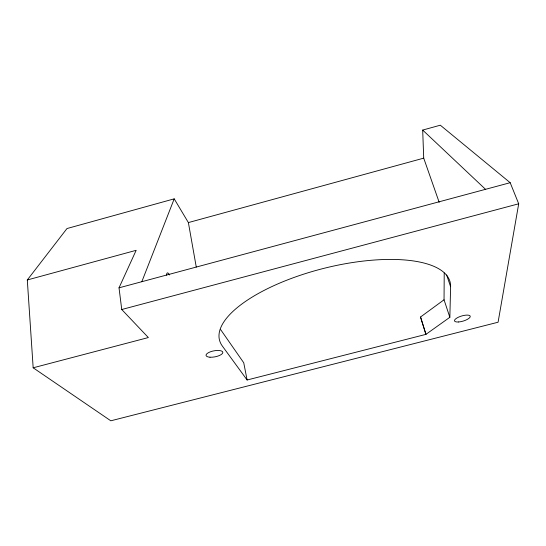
<?xml version="1.0" encoding="UTF-8"?>
<svg xmlns="http://www.w3.org/2000/svg" width="546" height="546" viewBox="0 0 546 546"><rect width="100%" height="100%" fill="white"/><g stroke="black" fill="none" stroke-linecap="round" stroke-linejoin="round"><path stroke-width="0.82" d="M449.849 317.301L450.607 286.725A118.905 44.083 -14.1 0 0 321.376 268.994A118.905 44.083 -14.1 0 0 222.297 345.98L247.113 380.002L425.9 334.377L449.849 317.301L444.041 299.781L444.219 272.966M439.175 202.286L423.716 158.149L422.686 130.078L440.315 125.198L510.182 182.698L518.7 203.795L498.082 322.222L110.818 420.802L33.169 367.799L27.3 279.968L66.987 228.542L174.208 198.846L188.377 222.577L196.267 267.049M141.823 281.702L174.208 198.846M33.169 367.799L148.355 337.558L121.744 309.514L119.021 287.831L136.159 250.321L27.3 279.968M425.9 334.377L420.536 317.001L444.041 299.781M188.377 222.577L423.716 158.149M119.021 287.831L510.182 182.698M121.744 309.514L518.7 203.795M422.686 130.078L485.53 189.325M220.7 329.695L243.734 362.769L247.113 380.002M446.635 274.986L450.607 286.725M420.536 317.001L425.887 334.091M166.564 275.17A12.613 2.546 75.2 0 1 169.526 274.966M209.992 357.214A8.552 3.051 -10.8 0 0 222.85 352.545A8.552 3.051 -10.8 0 0 210.463 351.774A8.552 3.051 -10.8 0 0 209.992 357.214M458.572 321.976A8.204 2.662 -16.6 0 0 470.263 316.407A8.204 2.662 -16.6 0 0 458.258 317.274A8.204 2.662 -16.6 0 0 458.572 321.976"/></g></svg>
